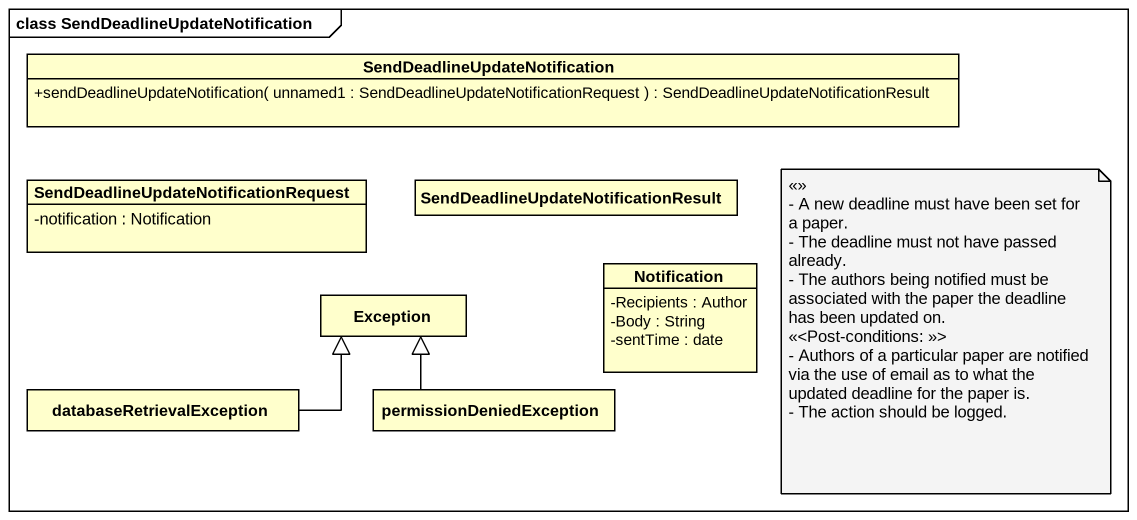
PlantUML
@startuml
mainframe class SendDeadlineUpdateNotification
hide circle
hide empty members
skinparam classAttributeIconSize 0
class "SendDeadlineUpdateNotification" as SendDeadlineUpdateNotificati {
  +sendDeadlineUpdateNotification( unnamed1 : SendDeadlineUpdateNotificationRequest ) : SendDeadlineUpdateNotificationResult
}
class "SendDeadlineUpdateNotificationRequest" as SendDeadlineUpdateNotificati_2 {
  -notification : Notification
}
class "SendDeadlineUpdateNotificationResult" as SendDeadlineUpdateNotificati_3
class Notification {
  -Recipients : Author
  -Body : String
  -sentTime : date
}
class "Exception" as Exception_
class databaseRetrievalException
class permissionDeniedException
databaseRetrievalException -right-|> Exception_
permissionDeniedException -up-|> Exception_
note as N1
  <<>>
  - A new deadline must have been set for a paper.
  - The deadline must not have passed already.
  - The authors being notified must be associated with the paper the deadline has been updated on.
  <<<Post-conditions: >>>
  - Authors of a particular paper are notified via the use of email as to what the updated deadline for the paper is.
  - The action should be logged.
end note
@enduml
